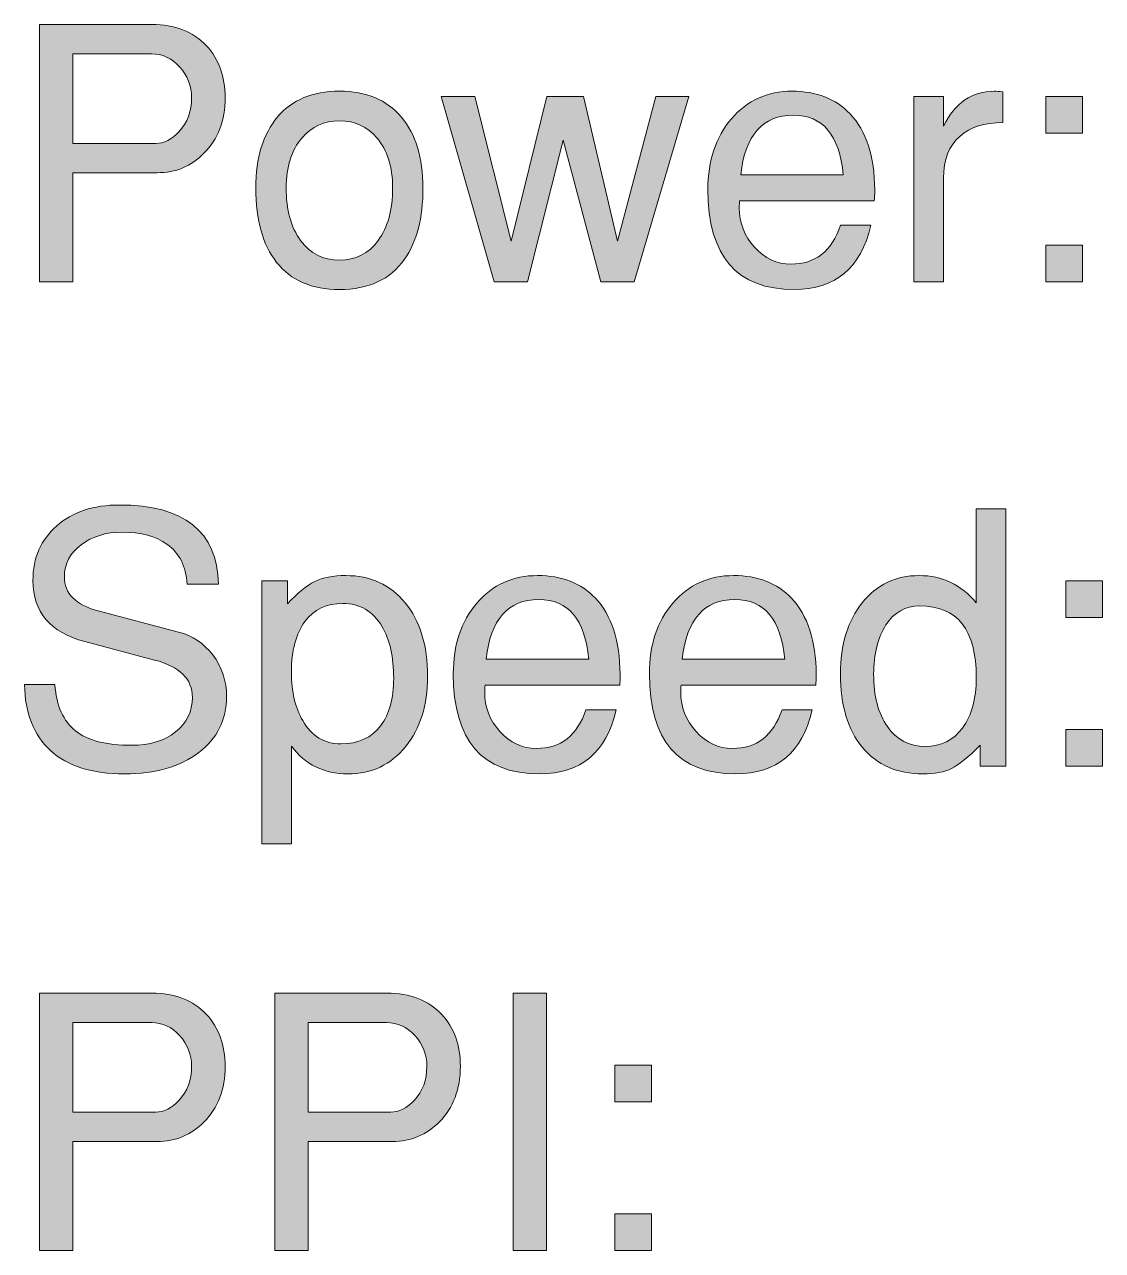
# Model space of a CAD drawing. Header units: inches. Extents: x 0.3 to 5.89, y -3.73 to -0.29.
# Drawn here: x 2.641 to 3.151, y -3.704 to -3.125 of the extents above; entities that cross this region are included whole.
import ezdxf

# ---------------------------------------------------------------- set-up
doc = ezdxf.new("R2010")
doc.units = ezdxf.units.IN
doc.header["$MEASUREMENT"] = 0
doc.layers.add('Layer 1', color=7, linetype='Continuous')

# ---------------------------------------------------------------- blocks, each defined once
blk = doc.blocks.new('block 21')
at = {"layer": 'Layer 1', "true_color": 0xed1f24}
h = blk.add_hatch(color=240, dxfattribs=at)
h.dxf.hatch_style = 2
edge = h.paths.add_edge_path()
edge.add_spline(control_points=[(2.73619, -3.15959), (2.73619, -3.17048), (2.73286, -3.17925), (2.7262, -3.18592), (2.72019, -3.19204), (2.7128, -3.19509), (2.70403, -3.19509), (2.70403, -3.19509), (2.6642, -3.19509), (2.6642, -3.19509), (2.6642, -3.19509), (2.6642, -3.24659), (2.6642, -3.24659), (2.6642, -3.24659), (2.64853, -3.24659), (2.64853, -3.24659), (2.64853, -3.24659), (2.64853, -3.12509), (2.64853, -3.12509), (2.64853, -3.12509), (2.70153, -3.12509), (2.70153, -3.12509), (2.71242, -3.12509), (2.72103, -3.12842), (2.72736, -3.13509), (2.73325, -3.14143), (2.73619, -3.14959), (2.73619, -3.15959)], knot_values=[0, 0, 0, 0, 1, 1, 1, 2, 2, 2, 3, 3, 3, 4, 4, 4, 5, 5, 5, 6, 6, 6, 7, 7, 7, 8, 8, 8, 9, 9, 9, 9], degree=3, periodic=1)
edge = h.paths.add_edge_path()
edge.add_spline(control_points=[(2.72036, -3.15959), (2.72036, -3.15403), (2.71847, -3.1492), (2.71469, -3.14509), (2.71092, -3.14098), (2.70647, -3.13892), (2.70136, -3.13892), (2.70136, -3.13892), (2.6642, -3.13892), (2.6642, -3.13892), (2.6642, -3.13892), (2.6642, -3.18125), (2.6642, -3.18125), (2.6642, -3.18125), (2.70336, -3.18125), (2.70336, -3.18125), (2.70725, -3.18125), (2.71092, -3.17942), (2.71436, -3.17575), (2.71836, -3.17142), (2.72036, -3.16604), (2.72036, -3.15959)], knot_values=[0, 0, 0, 0, 1, 1, 1, 2, 2, 2, 3, 3, 3, 4, 4, 4, 5, 5, 5, 6, 6, 6, 7, 7, 7, 7], degree=3, periodic=1)
h = blk.add_hatch(color=240, dxfattribs=at)
h.dxf.hatch_style = 2
edge = h.paths.add_edge_path()
edge.add_spline(control_points=[(2.82969, -3.20226), (2.82969, -3.21648), (2.8268, -3.2277), (2.82102, -3.23592), (2.81425, -3.24548), (2.80397, -3.25026), (2.7902, -3.25026), (2.77719, -3.25026), (2.7673, -3.24598), (2.76053, -3.23742), (2.75397, -3.2292), (2.75069, -3.21748), (2.75069, -3.20226), (2.75069, -3.18804), (2.75411, -3.17687), (2.76095, -3.16876), (2.76777, -3.16064), (2.77753, -3.15659), (2.7902, -3.15659), (2.80286, -3.15659), (2.81261, -3.16064), (2.81944, -3.16876), (2.82628, -3.17687), (2.82969, -3.18804), (2.82969, -3.20226)], knot_values=[0, 0, 0, 0, 1, 1, 1, 2, 2, 2, 3, 3, 3, 4, 4, 4, 5, 5, 5, 6, 6, 6, 7, 7, 7, 8, 8, 8, 8], degree=3, periodic=1)
edge = h.paths.add_edge_path()
edge.add_spline(control_points=[(2.81536, -3.20226), (2.81536, -3.19237), (2.81286, -3.18448), (2.80786, -3.17859), (2.8033, -3.17326), (2.79742, -3.17059), (2.7902, -3.17059), (2.78297, -3.17059), (2.77708, -3.17326), (2.77253, -3.17859), (2.76752, -3.18448), (2.76503, -3.19237), (2.76503, -3.20226), (2.76503, -3.21259), (2.7673, -3.22087), (2.77186, -3.22709), (2.77641, -3.23331), (2.78252, -3.23642), (2.7902, -3.23642), (2.79786, -3.23642), (2.80397, -3.23331), (2.80853, -3.22709), (2.81308, -3.22087), (2.81536, -3.21259), (2.81536, -3.20226)], knot_values=[0, 0, 0, 0, 1, 1, 1, 2, 2, 2, 3, 3, 3, 4, 4, 4, 5, 5, 5, 6, 6, 6, 7, 7, 7, 8, 8, 8, 8], degree=3, periodic=1)
h = blk.add_hatch(color=240, dxfattribs=at)
h.dxf.hatch_style = 2
h.paths.add_polyline_path([(2.95536, -3.15909), (2.92955, -3.24659), (2.91372, -3.24659), (2.896, -3.17965), (2.87917, -3.24659), (2.86336, -3.24659), (2.83836, -3.15909), (2.85413, -3.15909), (2.87138, -3.22734), (2.8882, -3.15909), (2.90552, -3.15909), (2.92169, -3.22742), (2.93969, -3.15909)])
h = blk.add_hatch(color=240, dxfattribs=at)
h.dxf.hatch_style = 2
edge = h.paths.add_edge_path()
edge.add_spline(control_points=[(3.04319, -3.20325), (3.04319, -3.20537), (3.04314, -3.20709), (3.04302, -3.20842), (3.04302, -3.20842), (2.97936, -3.20842), (2.97936, -3.20842), (2.97925, -3.2092), (2.97919, -3.21031), (2.97919, -3.21176), (2.97919, -3.21876), (2.9816, -3.22492), (2.98642, -3.23026), (2.99124, -3.23559), (2.99698, -3.23825), (3.00363, -3.23825), (3.01515, -3.23825), (3.02296, -3.23214), (3.02707, -3.21992), (3.02707, -3.21992), (3.04136, -3.21992), (3.04136, -3.21992), (3.0367, -3.24015), (3.02464, -3.25026), (3.00519, -3.25026), (2.97797, -3.25026), (2.96436, -3.23448), (2.96436, -3.20292), (2.96436, -3.18936), (2.96808, -3.17826), (2.97552, -3.16959), (2.98297, -3.16092), (2.99253, -3.15659), (3.00419, -3.15659), (3.01564, -3.15659), (3.02475, -3.16015), (3.03153, -3.16726), (3.03919, -3.17537), (3.04308, -3.18736), (3.04319, -3.20325)], knot_values=[0, 0, 0, 0, 1, 1, 1, 2, 2, 2, 3, 3, 3, 4, 4, 4, 5, 5, 5, 6, 6, 6, 7, 7, 7, 8, 8, 8, 9, 9, 9, 10, 10, 10, 11, 11, 11, 12, 12, 12, 13, 13, 13, 13], degree=3, periodic=1)
edge = h.paths.add_edge_path()
edge.add_spline(control_points=[(3.02836, -3.19609), (3.02657, -3.17731), (3.01871, -3.16792), (3.00478, -3.16792), (2.99028, -3.16792), (2.98197, -3.17731), (2.97986, -3.19609), (2.97986, -3.19609), (3.02836, -3.19609), (3.02836, -3.19609)], knot_values=[0, 0, 0, 0, 1, 1, 1, 2, 2, 2, 3, 3, 3, 3], degree=3, periodic=1)
h = blk.add_hatch(color=240, dxfattribs=at)
h.dxf.hatch_style = 2
edge = h.paths.add_edge_path()
edge.add_spline(control_points=[(3.10369, -3.17142), (3.09513, -3.17142), (3.08841, -3.17354), (3.08352, -3.17775), (3.0783, -3.18242), (3.07569, -3.18903), (3.07569, -3.19759), (3.07569, -3.19759), (3.07569, -3.24659), (3.07569, -3.24659), (3.07569, -3.24659), (3.06169, -3.24659), (3.06169, -3.24659), (3.06169, -3.24659), (3.06169, -3.15909), (3.06169, -3.15909), (3.06169, -3.15909), (3.07569, -3.15909), (3.07569, -3.15909), (3.07569, -3.15909), (3.07569, -3.17309), (3.07569, -3.17309), (3.08124, -3.16209), (3.08925, -3.15659), (3.09969, -3.15659), (3.10058, -3.15659), (3.10192, -3.1567), (3.10369, -3.15692), (3.10369, -3.15692), (3.10369, -3.17142), (3.10369, -3.17142)], knot_values=[0, 0, 0, 0, 1, 1, 1, 2, 2, 2, 3, 3, 3, 4, 4, 4, 5, 5, 5, 6, 6, 6, 7, 7, 7, 8, 8, 8, 9, 9, 9, 10, 10, 10, 10], degree=3, periodic=1)
h = blk.add_hatch(color=240, dxfattribs=at)
h.dxf.hatch_style = 2
h.paths.add_polyline_path([(3.14136, -3.17643), (3.12402, -3.17643), (3.12402, -3.15909), (3.14136, -3.15909)])
h.paths.add_polyline_path([(3.14136, -3.24659), (3.12402, -3.24659), (3.12402, -3.22925), (3.14136, -3.22925)])
at = {"layer": 'Layer 1', "lineweight": 0}
for points in [[(2.95536, -3.15909), (2.92955, -3.24659), (2.91372, -3.24659), (2.896, -3.17965), (2.87917, -3.24659), (2.86336, -3.24659), (2.83836, -3.15909), (2.85413, -3.15909), (2.87138, -3.22734), (2.8882, -3.15909), (2.90552, -3.15909), (2.92169, -3.22742), (2.93969, -3.15909), (2.95536, -3.15909)], [(3.14136, -3.17643), (3.12402, -3.17643), (3.12402, -3.15909), (3.14136, -3.15909), (3.14136, -3.17643)], [(3.14136, -3.24659), (3.12402, -3.24659), (3.12402, -3.22925), (3.14136, -3.22925), (3.14136, -3.24659)]]:
    blk.add_lwpolyline(points, dxfattribs=at)
for points, knots in [([(2.73619, -3.15959), (2.73619, -3.17048), (2.73286, -3.17925), (2.7262, -3.18592), (2.72019, -3.19204), (2.7128, -3.19509), (2.70403, -3.19509), (2.70403, -3.19509), (2.6642, -3.19509), (2.6642, -3.19509), (2.6642, -3.19509), (2.6642, -3.24659), (2.6642, -3.24659), (2.6642, -3.24659), (2.64853, -3.24659), (2.64853, -3.24659), (2.64853, -3.24659), (2.64853, -3.12509), (2.64853, -3.12509), (2.64853, -3.12509), (2.70153, -3.12509), (2.70153, -3.12509), (2.71242, -3.12509), (2.72103, -3.12842), (2.72736, -3.13509), (2.73325, -3.14143), (2.73619, -3.14959), (2.73619, -3.15959)], [0, 0, 0, 0, 1, 1, 1, 2, 2, 2, 3, 3, 3, 4, 4, 4, 5, 5, 5, 6, 6, 6, 7, 7, 7, 8, 8, 8, 9, 9, 9, 9]), ([(2.72036, -3.15959), (2.72036, -3.15403), (2.71847, -3.1492), (2.71469, -3.14509), (2.71092, -3.14098), (2.70647, -3.13892), (2.70136, -3.13892), (2.70136, -3.13892), (2.6642, -3.13892), (2.6642, -3.13892), (2.6642, -3.13892), (2.6642, -3.18125), (2.6642, -3.18125), (2.6642, -3.18125), (2.70336, -3.18125), (2.70336, -3.18125), (2.70725, -3.18125), (2.71092, -3.17942), (2.71436, -3.17575), (2.71836, -3.17142), (2.72036, -3.16604), (2.72036, -3.15959)], [0, 0, 0, 0, 1, 1, 1, 2, 2, 2, 3, 3, 3, 4, 4, 4, 5, 5, 5, 6, 6, 6, 7, 7, 7, 7]), ([(2.82969, -3.20226), (2.82969, -3.21648), (2.8268, -3.2277), (2.82102, -3.23592), (2.81425, -3.24548), (2.80397, -3.25026), (2.7902, -3.25026), (2.77719, -3.25026), (2.7673, -3.24598), (2.76053, -3.23742), (2.75397, -3.2292), (2.75069, -3.21748), (2.75069, -3.20226), (2.75069, -3.18804), (2.75411, -3.17687), (2.76095, -3.16876), (2.76777, -3.16064), (2.77753, -3.15659), (2.7902, -3.15659), (2.80286, -3.15659), (2.81261, -3.16064), (2.81944, -3.16876), (2.82628, -3.17687), (2.82969, -3.18804), (2.82969, -3.20226)], [0, 0, 0, 0, 1, 1, 1, 2, 2, 2, 3, 3, 3, 4, 4, 4, 5, 5, 5, 6, 6, 6, 7, 7, 7, 8, 8, 8, 8]), ([(3.04319, -3.20325), (3.04319, -3.20537), (3.04314, -3.20709), (3.04302, -3.20842), (3.04302, -3.20842), (2.97936, -3.20842), (2.97936, -3.20842), (2.97925, -3.2092), (2.97919, -3.21031), (2.97919, -3.21176), (2.97919, -3.21876), (2.9816, -3.22492), (2.98642, -3.23026), (2.99124, -3.23559), (2.99698, -3.23825), (3.00363, -3.23825), (3.01515, -3.23825), (3.02296, -3.23214), (3.02707, -3.21992), (3.02707, -3.21992), (3.04136, -3.21992), (3.04136, -3.21992), (3.0367, -3.24015), (3.02464, -3.25026), (3.00519, -3.25026), (2.97797, -3.25026), (2.96436, -3.23448), (2.96436, -3.20292), (2.96436, -3.18936), (2.96808, -3.17826), (2.97552, -3.16959), (2.98297, -3.16092), (2.99253, -3.15659), (3.00419, -3.15659), (3.01564, -3.15659), (3.02475, -3.16015), (3.03153, -3.16726), (3.03919, -3.17537), (3.04308, -3.18736), (3.04319, -3.20325)], [0, 0, 0, 0, 1, 1, 1, 2, 2, 2, 3, 3, 3, 4, 4, 4, 5, 5, 5, 6, 6, 6, 7, 7, 7, 8, 8, 8, 9, 9, 9, 10, 10, 10, 11, 11, 11, 12, 12, 12, 13, 13, 13, 13]), ([(3.10369, -3.17142), (3.09513, -3.17142), (3.08841, -3.17354), (3.08352, -3.17775), (3.0783, -3.18242), (3.07569, -3.18903), (3.07569, -3.19759), (3.07569, -3.19759), (3.07569, -3.24659), (3.07569, -3.24659), (3.07569, -3.24659), (3.06169, -3.24659), (3.06169, -3.24659), (3.06169, -3.24659), (3.06169, -3.15909), (3.06169, -3.15909), (3.06169, -3.15909), (3.07569, -3.15909), (3.07569, -3.15909), (3.07569, -3.15909), (3.07569, -3.17309), (3.07569, -3.17309), (3.08124, -3.16209), (3.08925, -3.15659), (3.09969, -3.15659), (3.10058, -3.15659), (3.10192, -3.1567), (3.10369, -3.15692), (3.10369, -3.15692), (3.10369, -3.17142), (3.10369, -3.17142)], [0, 0, 0, 0, 1, 1, 1, 2, 2, 2, 3, 3, 3, 4, 4, 4, 5, 5, 5, 6, 6, 6, 7, 7, 7, 8, 8, 8, 9, 9, 9, 10, 10, 10, 10]), ([(2.81536, -3.20226), (2.81536, -3.19237), (2.81286, -3.18448), (2.80786, -3.17859), (2.8033, -3.17326), (2.79742, -3.17059), (2.7902, -3.17059), (2.78297, -3.17059), (2.77708, -3.17326), (2.77253, -3.17859), (2.76752, -3.18448), (2.76503, -3.19237), (2.76503, -3.20226), (2.76503, -3.21259), (2.7673, -3.22087), (2.77186, -3.22709), (2.77641, -3.23331), (2.78252, -3.23642), (2.7902, -3.23642), (2.79786, -3.23642), (2.80397, -3.23331), (2.80853, -3.22709), (2.81308, -3.22087), (2.81536, -3.21259), (2.81536, -3.20226)], [0, 0, 0, 0, 1, 1, 1, 2, 2, 2, 3, 3, 3, 4, 4, 4, 5, 5, 5, 6, 6, 6, 7, 7, 7, 8, 8, 8, 8]), ([(3.02836, -3.19609), (3.02657, -3.17731), (3.01871, -3.16792), (3.00478, -3.16792), (2.99028, -3.16792), (2.98197, -3.17731), (2.97986, -3.19609), (2.97986, -3.19609), (3.02836, -3.19609), (3.02836, -3.19609)], [0, 0, 0, 0, 1, 1, 1, 2, 2, 2, 3, 3, 3, 3])]:
    blk.add_open_spline(points, degree=3, knots=knots, dxfattribs=at)
blk = doc.blocks.new('block 23')
at = {"layer": 'Layer 1', "true_color": 0xed1f24}
h = blk.add_hatch(color=240, dxfattribs=at)
h.dxf.hatch_style = 2
edge = h.paths.add_edge_path()
edge.add_spline(control_points=[(2.73686, -3.44253), (2.73686, -3.45342), (2.73247, -3.46223), (2.72369, -3.46895), (2.71492, -3.47567), (2.70325, -3.47903), (2.68869, -3.47903), (2.67336, -3.47903), (2.6617, -3.47536), (2.65369, -3.46803), (2.6457, -3.46069), (2.64158, -3.45031), (2.64136, -3.43686), (2.64136, -3.43686), (2.65569, -3.43686), (2.65569, -3.43686), (2.65647, -3.44687), (2.65972, -3.45414), (2.66545, -3.45869), (2.67117, -3.46325), (2.68003, -3.46553), (2.69203, -3.46553), (2.70058, -3.46553), (2.7075, -3.46342), (2.71278, -3.4592), (2.71805, -3.45499), (2.7207, -3.44955), (2.7207, -3.44289), (2.7207, -3.43423), (2.71474, -3.42835), (2.70285, -3.42525), (2.70285, -3.42525), (2.66985, -3.41656), (2.66985, -3.41656), (2.65352, -3.41222), (2.64536, -3.40261), (2.64536, -3.38772), (2.64536, -3.37704), (2.64911, -3.36843), (2.65661, -3.36187), (2.66411, -3.35531), (2.67397, -3.35203), (2.6862, -3.35203), (2.71686, -3.35203), (2.73247, -3.36447), (2.73303, -3.38936), (2.73303, -3.38936), (2.71819, -3.38936), (2.71819, -3.38936), (2.71775, -3.38103), (2.71459, -3.37476), (2.70869, -3.37053), (2.70347, -3.36675), (2.69642, -3.36486), (2.68753, -3.36486), (2.67986, -3.36486), (2.67339, -3.36686), (2.66811, -3.37086), (2.66284, -3.37486), (2.6602, -3.37986), (2.6602, -3.38586), (2.6602, -3.39386), (2.66553, -3.39925), (2.67619, -3.40203), (2.67619, -3.40203), (2.71419, -3.41203), (2.71419, -3.41203), (2.72075, -3.4138), (2.72614, -3.41742), (2.73036, -3.42287), (2.73469, -3.42864), (2.73686, -3.43519), (2.73686, -3.44253)], knot_values=[0, 0, 0, 0, 1, 1, 1, 2, 2, 2, 3, 3, 3, 4, 4, 4, 5, 5, 5, 6, 6, 6, 7, 7, 7, 8, 8, 8, 9, 9, 9, 10, 10, 10, 11, 11, 11, 12, 12, 12, 13, 13, 13, 14, 14, 14, 15, 15, 15, 16, 16, 16, 17, 17, 17, 18, 18, 18, 19, 19, 19, 20, 20, 20, 21, 21, 21, 22, 22, 22, 23, 23, 23, 24, 24, 24, 24], degree=3, periodic=1)
h = blk.add_hatch(color=240, dxfattribs=at)
h.dxf.hatch_style = 2
edge = h.paths.add_edge_path()
edge.add_spline(control_points=[(3.1052, -3.47536), (3.1052, -3.47536), (3.09303, -3.47536), (3.09303, -3.47536), (3.09303, -3.47536), (3.09303, -3.46553), (3.09303, -3.46553), (3.08747, -3.47108), (3.08297, -3.47472), (3.07953, -3.47645), (3.07608, -3.47817), (3.07158, -3.47903), (3.06603, -3.47903), (3.05381, -3.47903), (3.04425, -3.47486), (3.03736, -3.46653), (3.03047, -3.4582), (3.02703, -3.44664), (3.02703, -3.43186), (3.02703, -3.41798), (3.03044, -3.40675), (3.03728, -3.39819), (3.04411, -3.38964), (3.05308, -3.38536), (3.0642, -3.38536), (3.07509, -3.38536), (3.08409, -3.38964), (3.09119, -3.39819), (3.09119, -3.39819), (3.09119, -3.35386), (3.09119, -3.35386), (3.09119, -3.35386), (3.1052, -3.35386), (3.1052, -3.35386), (3.1052, -3.35386), (3.1052, -3.47536), (3.1052, -3.47536)], knot_values=[0, 0, 0, 0, 1, 1, 1, 2, 2, 2, 3, 3, 3, 4, 4, 4, 5, 5, 5, 6, 6, 6, 7, 7, 7, 8, 8, 8, 9, 9, 9, 10, 10, 10, 11, 11, 11, 12, 12, 12, 12], degree=3, periodic=1)
edge = h.paths.add_edge_path()
edge.add_spline(control_points=[(3.09119, -3.43353), (3.09119, -3.41098), (3.08228, -3.39969), (3.06445, -3.39969), (3.0577, -3.39969), (3.05238, -3.4027), (3.04851, -3.4087), (3.04463, -3.41469), (3.0427, -3.42242), (3.0427, -3.43186), (3.0427, -3.44219), (3.04485, -3.45047), (3.04917, -3.45669), (3.05349, -3.46292), (3.05947, -3.46603), (3.06711, -3.46603), (3.07453, -3.46603), (3.0804, -3.46314), (3.08472, -3.45736), (3.08904, -3.45159), (3.09119, -3.44364), (3.09119, -3.43353)], knot_values=[0, 0, 0, 0, 1, 1, 1, 2, 2, 2, 3, 3, 3, 4, 4, 4, 5, 5, 5, 6, 6, 6, 7, 7, 7, 7], degree=3, periodic=1)
h = blk.add_hatch(color=240, dxfattribs=at)
h.dxf.hatch_style = 2
edge = h.paths.add_edge_path()
edge.add_spline(control_points=[(2.83186, -3.43303), (2.83186, -3.44659), (2.82839, -3.45764), (2.82145, -3.46619), (2.8145, -3.47475), (2.80541, -3.47903), (2.7942, -3.47903), (2.78286, -3.47903), (2.77397, -3.47464), (2.76752, -3.46586), (2.76752, -3.46586), (2.76752, -3.51203), (2.76752, -3.51203), (2.76752, -3.51203), (2.75353, -3.51203), (2.75353, -3.51203), (2.75353, -3.51203), (2.75353, -3.38786), (2.75353, -3.38786), (2.75353, -3.38786), (2.76569, -3.38786), (2.76569, -3.38786), (2.76569, -3.38786), (2.76569, -3.3987), (2.76569, -3.3987), (2.77036, -3.39359), (2.77464, -3.39009), (2.77853, -3.3882), (2.78242, -3.38631), (2.78731, -3.38536), (2.79319, -3.38536), (2.80486, -3.38536), (2.81422, -3.38964), (2.82128, -3.39819), (2.82834, -3.40675), (2.83186, -3.41836), (2.83186, -3.43303)], knot_values=[0, 0, 0, 0, 1, 1, 1, 2, 2, 2, 3, 3, 3, 4, 4, 4, 5, 5, 5, 6, 6, 6, 7, 7, 7, 8, 8, 8, 9, 9, 9, 10, 10, 10, 11, 11, 11, 12, 12, 12, 12], degree=3, periodic=1)
edge = h.paths.add_edge_path()
edge.add_spline(control_points=[(2.81586, -3.43387), (2.81586, -3.42386), (2.81403, -3.41575), (2.81038, -3.40953), (2.80617, -3.40219), (2.79997, -3.39853), (2.79178, -3.39853), (2.78414, -3.39853), (2.77818, -3.40136), (2.77392, -3.40703), (2.76966, -3.41269), (2.76752, -3.42069), (2.76752, -3.43103), (2.76752, -3.44014), (2.7693, -3.44775), (2.77284, -3.45386), (2.77705, -3.4612), (2.78309, -3.46486), (2.79095, -3.46486), (2.79914, -3.46486), (2.8054, -3.46198), (2.80971, -3.4562), (2.81381, -3.45086), (2.81586, -3.44342), (2.81586, -3.43387)], knot_values=[0, 0, 0, 0, 1, 1, 1, 2, 2, 2, 3, 3, 3, 4, 4, 4, 5, 5, 5, 6, 6, 6, 7, 7, 7, 8, 8, 8, 8], degree=3, periodic=1)
h = blk.add_hatch(color=240, dxfattribs=at)
h.dxf.hatch_style = 2
edge = h.paths.add_edge_path()
edge.add_spline(control_points=[(2.92286, -3.43203), (2.92286, -3.43414), (2.9228, -3.43586), (2.92269, -3.43719), (2.92269, -3.43719), (2.85902, -3.43719), (2.85902, -3.43719), (2.85891, -3.43797), (2.85886, -3.43909), (2.85886, -3.44053), (2.85886, -3.44753), (2.86127, -3.45369), (2.86609, -3.45903), (2.87091, -3.46436), (2.87664, -3.46703), (2.88329, -3.46703), (2.89482, -3.46703), (2.90263, -3.46092), (2.90673, -3.4487), (2.90673, -3.4487), (2.92103, -3.4487), (2.92103, -3.4487), (2.91636, -3.46892), (2.9043, -3.47903), (2.88486, -3.47903), (2.85763, -3.47903), (2.84403, -3.46325), (2.84403, -3.43169), (2.84403, -3.41814), (2.84774, -3.40703), (2.85519, -3.39836), (2.86264, -3.3897), (2.87219, -3.38536), (2.88386, -3.38536), (2.8953, -3.38536), (2.90441, -3.38892), (2.91119, -3.39603), (2.91886, -3.40414), (2.92275, -3.41614), (2.92286, -3.43203)], knot_values=[0, 0, 0, 0, 1, 1, 1, 2, 2, 2, 3, 3, 3, 4, 4, 4, 5, 5, 5, 6, 6, 6, 7, 7, 7, 8, 8, 8, 9, 9, 9, 10, 10, 10, 11, 11, 11, 12, 12, 12, 13, 13, 13, 13], degree=3, periodic=1)
edge = h.paths.add_edge_path()
edge.add_spline(control_points=[(2.90803, -3.42486), (2.90624, -3.40609), (2.89838, -3.39669), (2.88445, -3.39669), (2.86995, -3.39669), (2.86164, -3.40609), (2.85952, -3.42486), (2.85952, -3.42486), (2.90803, -3.42486), (2.90803, -3.42486)], knot_values=[0, 0, 0, 0, 1, 1, 1, 2, 2, 2, 3, 3, 3, 3], degree=3, periodic=1)
h = blk.add_hatch(color=240, dxfattribs=at)
h.dxf.hatch_style = 2
edge = h.paths.add_edge_path()
edge.add_spline(control_points=[(3.01552, -3.43203), (3.01552, -3.43414), (3.01547, -3.43586), (3.01535, -3.43719), (3.01535, -3.43719), (2.95169, -3.43719), (2.95169, -3.43719), (2.95158, -3.43797), (2.95152, -3.43909), (2.95152, -3.44053), (2.95152, -3.44753), (2.95393, -3.45369), (2.95875, -3.45903), (2.96358, -3.46436), (2.96931, -3.46703), (2.97596, -3.46703), (2.98748, -3.46703), (2.99529, -3.46092), (2.9994, -3.4487), (2.9994, -3.4487), (3.01369, -3.4487), (3.01369, -3.4487), (3.00903, -3.46892), (2.99697, -3.47903), (2.97753, -3.47903), (2.9503, -3.47903), (2.93669, -3.46325), (2.93669, -3.43169), (2.93669, -3.41814), (2.94041, -3.40703), (2.94786, -3.39836), (2.9553, -3.3897), (2.96486, -3.38536), (2.97652, -3.38536), (2.98797, -3.38536), (2.99708, -3.38892), (3.00386, -3.39603), (3.01152, -3.40414), (3.01541, -3.41614), (3.01552, -3.43203)], knot_values=[0, 0, 0, 0, 1, 1, 1, 2, 2, 2, 3, 3, 3, 4, 4, 4, 5, 5, 5, 6, 6, 6, 7, 7, 7, 8, 8, 8, 9, 9, 9, 10, 10, 10, 11, 11, 11, 12, 12, 12, 13, 13, 13, 13], degree=3, periodic=1)
edge = h.paths.add_edge_path()
edge.add_spline(control_points=[(3.00069, -3.42486), (2.9989, -3.40609), (2.99104, -3.39669), (2.97711, -3.39669), (2.96261, -3.39669), (2.95431, -3.40609), (2.95219, -3.42486), (2.95219, -3.42486), (3.00069, -3.42486), (3.00069, -3.42486)], knot_values=[0, 0, 0, 0, 1, 1, 1, 2, 2, 2, 3, 3, 3, 3], degree=3, periodic=1)
h = blk.add_hatch(color=240, dxfattribs=at)
h.dxf.hatch_style = 2
h.paths.add_polyline_path([(3.15086, -3.4052), (3.13352, -3.4052), (3.13352, -3.38786), (3.15086, -3.38786)])
h.paths.add_polyline_path([(3.15086, -3.47536), (3.13352, -3.47536), (3.13352, -3.45803), (3.15086, -3.45803)])
at = {"layer": 'Layer 1', "lineweight": 0}
for points in [[(3.15086, -3.4052), (3.13352, -3.4052), (3.13352, -3.38786), (3.15086, -3.38786), (3.15086, -3.4052)], [(3.15086, -3.47536), (3.13352, -3.47536), (3.13352, -3.45803), (3.15086, -3.45803), (3.15086, -3.47536)]]:
    blk.add_lwpolyline(points, dxfattribs=at)
for points, knots in [([(2.73686, -3.44253), (2.73686, -3.45342), (2.73247, -3.46223), (2.72369, -3.46895), (2.71492, -3.47567), (2.70325, -3.47903), (2.68869, -3.47903), (2.67336, -3.47903), (2.6617, -3.47536), (2.65369, -3.46803), (2.6457, -3.46069), (2.64158, -3.45031), (2.64136, -3.43686), (2.64136, -3.43686), (2.65569, -3.43686), (2.65569, -3.43686), (2.65647, -3.44687), (2.65972, -3.45414), (2.66545, -3.45869), (2.67117, -3.46325), (2.68003, -3.46553), (2.69203, -3.46553), (2.70058, -3.46553), (2.7075, -3.46342), (2.71278, -3.4592), (2.71805, -3.45499), (2.7207, -3.44955), (2.7207, -3.44289), (2.7207, -3.43423), (2.71474, -3.42835), (2.70285, -3.42525), (2.70285, -3.42525), (2.66985, -3.41656), (2.66985, -3.41656), (2.65352, -3.41222), (2.64536, -3.40261), (2.64536, -3.38772), (2.64536, -3.37704), (2.64911, -3.36843), (2.65661, -3.36187), (2.66411, -3.35531), (2.67397, -3.35203), (2.6862, -3.35203), (2.71686, -3.35203), (2.73247, -3.36447), (2.73303, -3.38936), (2.73303, -3.38936), (2.71819, -3.38936), (2.71819, -3.38936), (2.71775, -3.38103), (2.71459, -3.37476), (2.70869, -3.37053), (2.70347, -3.36675), (2.69642, -3.36486), (2.68753, -3.36486), (2.67986, -3.36486), (2.67339, -3.36686), (2.66811, -3.37086), (2.66284, -3.37486), (2.6602, -3.37986), (2.6602, -3.38586), (2.6602, -3.39386), (2.66553, -3.39925), (2.67619, -3.40203), (2.67619, -3.40203), (2.71419, -3.41203), (2.71419, -3.41203), (2.72075, -3.4138), (2.72614, -3.41742), (2.73036, -3.42287), (2.73469, -3.42864), (2.73686, -3.43519), (2.73686, -3.44253)], [0, 0, 0, 0, 1, 1, 1, 2, 2, 2, 3, 3, 3, 4, 4, 4, 5, 5, 5, 6, 6, 6, 7, 7, 7, 8, 8, 8, 9, 9, 9, 10, 10, 10, 11, 11, 11, 12, 12, 12, 13, 13, 13, 14, 14, 14, 15, 15, 15, 16, 16, 16, 17, 17, 17, 18, 18, 18, 19, 19, 19, 20, 20, 20, 21, 21, 21, 22, 22, 22, 23, 23, 23, 24, 24, 24, 24]), ([(3.1052, -3.47536), (3.1052, -3.47536), (3.09303, -3.47536), (3.09303, -3.47536), (3.09303, -3.47536), (3.09303, -3.46553), (3.09303, -3.46553), (3.08747, -3.47108), (3.08297, -3.47472), (3.07953, -3.47645), (3.07608, -3.47817), (3.07158, -3.47903), (3.06603, -3.47903), (3.05381, -3.47903), (3.04425, -3.47486), (3.03736, -3.46653), (3.03047, -3.4582), (3.02703, -3.44664), (3.02703, -3.43186), (3.02703, -3.41798), (3.03044, -3.40675), (3.03728, -3.39819), (3.04411, -3.38964), (3.05308, -3.38536), (3.0642, -3.38536), (3.07509, -3.38536), (3.08409, -3.38964), (3.09119, -3.39819), (3.09119, -3.39819), (3.09119, -3.35386), (3.09119, -3.35386), (3.09119, -3.35386), (3.1052, -3.35386), (3.1052, -3.35386), (3.1052, -3.35386), (3.1052, -3.47536), (3.1052, -3.47536)], [0, 0, 0, 0, 1, 1, 1, 2, 2, 2, 3, 3, 3, 4, 4, 4, 5, 5, 5, 6, 6, 6, 7, 7, 7, 8, 8, 8, 9, 9, 9, 10, 10, 10, 11, 11, 11, 12, 12, 12, 12]), ([(2.83186, -3.43303), (2.83186, -3.44659), (2.82839, -3.45764), (2.82145, -3.46619), (2.8145, -3.47475), (2.80541, -3.47903), (2.7942, -3.47903), (2.78286, -3.47903), (2.77397, -3.47464), (2.76752, -3.46586), (2.76752, -3.46586), (2.76752, -3.51203), (2.76752, -3.51203), (2.76752, -3.51203), (2.75353, -3.51203), (2.75353, -3.51203), (2.75353, -3.51203), (2.75353, -3.38786), (2.75353, -3.38786), (2.75353, -3.38786), (2.76569, -3.38786), (2.76569, -3.38786), (2.76569, -3.38786), (2.76569, -3.3987), (2.76569, -3.3987), (2.77036, -3.39359), (2.77464, -3.39009), (2.77853, -3.3882), (2.78242, -3.38631), (2.78731, -3.38536), (2.79319, -3.38536), (2.80486, -3.38536), (2.81422, -3.38964), (2.82128, -3.39819), (2.82834, -3.40675), (2.83186, -3.41836), (2.83186, -3.43303)], [0, 0, 0, 0, 1, 1, 1, 2, 2, 2, 3, 3, 3, 4, 4, 4, 5, 5, 5, 6, 6, 6, 7, 7, 7, 8, 8, 8, 9, 9, 9, 10, 10, 10, 11, 11, 11, 12, 12, 12, 12]), ([(2.92286, -3.43203), (2.92286, -3.43414), (2.9228, -3.43586), (2.92269, -3.43719), (2.92269, -3.43719), (2.85902, -3.43719), (2.85902, -3.43719), (2.85891, -3.43797), (2.85886, -3.43909), (2.85886, -3.44053), (2.85886, -3.44753), (2.86127, -3.45369), (2.86609, -3.45903), (2.87091, -3.46436), (2.87664, -3.46703), (2.88329, -3.46703), (2.89482, -3.46703), (2.90263, -3.46092), (2.90673, -3.4487), (2.90673, -3.4487), (2.92103, -3.4487), (2.92103, -3.4487), (2.91636, -3.46892), (2.9043, -3.47903), (2.88486, -3.47903), (2.85763, -3.47903), (2.84403, -3.46325), (2.84403, -3.43169), (2.84403, -3.41814), (2.84774, -3.40703), (2.85519, -3.39836), (2.86264, -3.3897), (2.87219, -3.38536), (2.88386, -3.38536), (2.8953, -3.38536), (2.90441, -3.38892), (2.91119, -3.39603), (2.91886, -3.40414), (2.92275, -3.41614), (2.92286, -3.43203)], [0, 0, 0, 0, 1, 1, 1, 2, 2, 2, 3, 3, 3, 4, 4, 4, 5, 5, 5, 6, 6, 6, 7, 7, 7, 8, 8, 8, 9, 9, 9, 10, 10, 10, 11, 11, 11, 12, 12, 12, 13, 13, 13, 13]), ([(3.01552, -3.43203), (3.01552, -3.43414), (3.01547, -3.43586), (3.01535, -3.43719), (3.01535, -3.43719), (2.95169, -3.43719), (2.95169, -3.43719), (2.95158, -3.43797), (2.95152, -3.43909), (2.95152, -3.44053), (2.95152, -3.44753), (2.95393, -3.45369), (2.95875, -3.45903), (2.96358, -3.46436), (2.96931, -3.46703), (2.97596, -3.46703), (2.98748, -3.46703), (2.99529, -3.46092), (2.9994, -3.4487), (2.9994, -3.4487), (3.01369, -3.4487), (3.01369, -3.4487), (3.00903, -3.46892), (2.99697, -3.47903), (2.97753, -3.47903), (2.9503, -3.47903), (2.93669, -3.46325), (2.93669, -3.43169), (2.93669, -3.41814), (2.94041, -3.40703), (2.94786, -3.39836), (2.9553, -3.3897), (2.96486, -3.38536), (2.97652, -3.38536), (2.98797, -3.38536), (2.99708, -3.38892), (3.00386, -3.39603), (3.01152, -3.40414), (3.01541, -3.41614), (3.01552, -3.43203)], [0, 0, 0, 0, 1, 1, 1, 2, 2, 2, 3, 3, 3, 4, 4, 4, 5, 5, 5, 6, 6, 6, 7, 7, 7, 8, 8, 8, 9, 9, 9, 10, 10, 10, 11, 11, 11, 12, 12, 12, 13, 13, 13, 13]), ([(2.81586, -3.43387), (2.81586, -3.42386), (2.81403, -3.41575), (2.81038, -3.40953), (2.80617, -3.40219), (2.79997, -3.39853), (2.79178, -3.39853), (2.78414, -3.39853), (2.77818, -3.40136), (2.77392, -3.40703), (2.76966, -3.41269), (2.76752, -3.42069), (2.76752, -3.43103), (2.76752, -3.44014), (2.7693, -3.44775), (2.77284, -3.45386), (2.77705, -3.4612), (2.78309, -3.46486), (2.79095, -3.46486), (2.79914, -3.46486), (2.8054, -3.46198), (2.80971, -3.4562), (2.81381, -3.45086), (2.81586, -3.44342), (2.81586, -3.43387)], [0, 0, 0, 0, 1, 1, 1, 2, 2, 2, 3, 3, 3, 4, 4, 4, 5, 5, 5, 6, 6, 6, 7, 7, 7, 8, 8, 8, 8]), ([(2.90803, -3.42486), (2.90624, -3.40609), (2.89838, -3.39669), (2.88445, -3.39669), (2.86995, -3.39669), (2.86164, -3.40609), (2.85952, -3.42486), (2.85952, -3.42486), (2.90803, -3.42486), (2.90803, -3.42486)], [0, 0, 0, 0, 1, 1, 1, 2, 2, 2, 3, 3, 3, 3]), ([(3.00069, -3.42486), (2.9989, -3.40609), (2.99104, -3.39669), (2.97711, -3.39669), (2.96261, -3.39669), (2.95431, -3.40609), (2.95219, -3.42486), (2.95219, -3.42486), (3.00069, -3.42486), (3.00069, -3.42486)], [0, 0, 0, 0, 1, 1, 1, 2, 2, 2, 3, 3, 3, 3]), ([(3.09119, -3.43353), (3.09119, -3.41098), (3.08228, -3.39969), (3.06445, -3.39969), (3.0577, -3.39969), (3.05238, -3.4027), (3.04851, -3.4087), (3.04463, -3.41469), (3.0427, -3.42242), (3.0427, -3.43186), (3.0427, -3.44219), (3.04485, -3.45047), (3.04917, -3.45669), (3.05349, -3.46292), (3.05947, -3.46603), (3.06711, -3.46603), (3.07453, -3.46603), (3.0804, -3.46314), (3.08472, -3.45736), (3.08904, -3.45159), (3.09119, -3.44364), (3.09119, -3.43353)], [0, 0, 0, 0, 1, 1, 1, 2, 2, 2, 3, 3, 3, 4, 4, 4, 5, 5, 5, 6, 6, 6, 7, 7, 7, 7])]:
    blk.add_open_spline(points, degree=3, knots=knots, dxfattribs=at)
blk = doc.blocks.new('block 25')
at = {"layer": 'Layer 1', "true_color": 0xed1f24}
h = blk.add_hatch(color=240, dxfattribs=at)
h.dxf.hatch_style = 2
edge = h.paths.add_edge_path()
edge.add_spline(control_points=[(2.73619, -3.61713), (2.73619, -3.62802), (2.73286, -3.6368), (2.7262, -3.64347), (2.72019, -3.64958), (2.7128, -3.65264), (2.70403, -3.65264), (2.70403, -3.65264), (2.6642, -3.65264), (2.6642, -3.65264), (2.6642, -3.65264), (2.6642, -3.70414), (2.6642, -3.70414), (2.6642, -3.70414), (2.64853, -3.70414), (2.64853, -3.70414), (2.64853, -3.70414), (2.64853, -3.58263), (2.64853, -3.58263), (2.64853, -3.58263), (2.70153, -3.58263), (2.70153, -3.58263), (2.71242, -3.58263), (2.72103, -3.58597), (2.72736, -3.59264), (2.73325, -3.59897), (2.73619, -3.60714), (2.73619, -3.61713)], knot_values=[0, 0, 0, 0, 1, 1, 1, 2, 2, 2, 3, 3, 3, 4, 4, 4, 5, 5, 5, 6, 6, 6, 7, 7, 7, 8, 8, 8, 9, 9, 9, 9], degree=3, periodic=1)
edge = h.paths.add_edge_path()
edge.add_spline(control_points=[(2.72036, -3.61713), (2.72036, -3.61158), (2.71847, -3.60675), (2.71469, -3.60263), (2.71092, -3.59852), (2.70647, -3.59647), (2.70136, -3.59647), (2.70136, -3.59647), (2.6642, -3.59647), (2.6642, -3.59647), (2.6642, -3.59647), (2.6642, -3.6388), (2.6642, -3.6388), (2.6642, -3.6388), (2.70336, -3.6388), (2.70336, -3.6388), (2.70725, -3.6388), (2.71092, -3.63697), (2.71436, -3.6333), (2.71836, -3.62897), (2.72036, -3.62358), (2.72036, -3.61713)], knot_values=[0, 0, 0, 0, 1, 1, 1, 2, 2, 2, 3, 3, 3, 4, 4, 4, 5, 5, 5, 6, 6, 6, 7, 7, 7, 7], degree=3, periodic=1)
h = blk.add_hatch(color=240, dxfattribs=at)
h.dxf.hatch_style = 2
edge = h.paths.add_edge_path()
edge.add_spline(control_points=[(2.84736, -3.61713), (2.84736, -3.62802), (2.84403, -3.6368), (2.83736, -3.64347), (2.83136, -3.64958), (2.82397, -3.65264), (2.81519, -3.65264), (2.81519, -3.65264), (2.77536, -3.65264), (2.77536, -3.65264), (2.77536, -3.65264), (2.77536, -3.70414), (2.77536, -3.70414), (2.77536, -3.70414), (2.75969, -3.70414), (2.75969, -3.70414), (2.75969, -3.70414), (2.75969, -3.58263), (2.75969, -3.58263), (2.75969, -3.58263), (2.8127, -3.58263), (2.8127, -3.58263), (2.82358, -3.58263), (2.83219, -3.58597), (2.83853, -3.59264), (2.84441, -3.59897), (2.84736, -3.60714), (2.84736, -3.61713)], knot_values=[0, 0, 0, 0, 1, 1, 1, 2, 2, 2, 3, 3, 3, 4, 4, 4, 5, 5, 5, 6, 6, 6, 7, 7, 7, 8, 8, 8, 9, 9, 9, 9], degree=3, periodic=1)
edge = h.paths.add_edge_path()
edge.add_spline(control_points=[(2.83153, -3.61713), (2.83153, -3.61158), (2.82964, -3.60675), (2.82586, -3.60263), (2.82208, -3.59852), (2.81763, -3.59647), (2.81253, -3.59647), (2.81253, -3.59647), (2.77536, -3.59647), (2.77536, -3.59647), (2.77536, -3.59647), (2.77536, -3.6388), (2.77536, -3.6388), (2.77536, -3.6388), (2.81453, -3.6388), (2.81453, -3.6388), (2.81841, -3.6388), (2.82208, -3.63697), (2.82553, -3.6333), (2.82953, -3.62897), (2.83153, -3.62358), (2.83153, -3.61713)], knot_values=[0, 0, 0, 0, 1, 1, 1, 2, 2, 2, 3, 3, 3, 4, 4, 4, 5, 5, 5, 6, 6, 6, 7, 7, 7, 7], degree=3, periodic=1)
h = blk.add_hatch(color=240, dxfattribs=at)
h.dxf.hatch_style = 2
h.paths.add_polyline_path([(2.88803, -3.70414), (2.87236, -3.70414), (2.87236, -3.58263), (2.88803, -3.58263)])
h = blk.add_hatch(color=240, dxfattribs=at)
h.dxf.hatch_style = 2
h.paths.add_polyline_path([(2.93769, -3.63397), (2.92036, -3.63397), (2.92036, -3.61664), (2.93769, -3.61664)])
h.paths.add_polyline_path([(2.93769, -3.70414), (2.92036, -3.70414), (2.92036, -3.6868), (2.93769, -3.6868)])
at = {"layer": 'Layer 1', "lineweight": 0}
for points in [[(2.88803, -3.70414), (2.87236, -3.70414), (2.87236, -3.58263), (2.88803, -3.58263), (2.88803, -3.70414)], [(2.93769, -3.63397), (2.92036, -3.63397), (2.92036, -3.61664), (2.93769, -3.61664), (2.93769, -3.63397)], [(2.93769, -3.70414), (2.92036, -3.70414), (2.92036, -3.6868), (2.93769, -3.6868), (2.93769, -3.70414)]]:
    blk.add_lwpolyline(points, dxfattribs=at)
for points, knots in [([(2.73619, -3.61713), (2.73619, -3.62802), (2.73286, -3.6368), (2.7262, -3.64347), (2.72019, -3.64958), (2.7128, -3.65264), (2.70403, -3.65264), (2.70403, -3.65264), (2.6642, -3.65264), (2.6642, -3.65264), (2.6642, -3.65264), (2.6642, -3.70414), (2.6642, -3.70414), (2.6642, -3.70414), (2.64853, -3.70414), (2.64853, -3.70414), (2.64853, -3.70414), (2.64853, -3.58263), (2.64853, -3.58263), (2.64853, -3.58263), (2.70153, -3.58263), (2.70153, -3.58263), (2.71242, -3.58263), (2.72103, -3.58597), (2.72736, -3.59264), (2.73325, -3.59897), (2.73619, -3.60714), (2.73619, -3.61713)], [0, 0, 0, 0, 1, 1, 1, 2, 2, 2, 3, 3, 3, 4, 4, 4, 5, 5, 5, 6, 6, 6, 7, 7, 7, 8, 8, 8, 9, 9, 9, 9]), ([(2.84736, -3.61713), (2.84736, -3.62802), (2.84403, -3.6368), (2.83736, -3.64347), (2.83136, -3.64958), (2.82397, -3.65264), (2.81519, -3.65264), (2.81519, -3.65264), (2.77536, -3.65264), (2.77536, -3.65264), (2.77536, -3.65264), (2.77536, -3.70414), (2.77536, -3.70414), (2.77536, -3.70414), (2.75969, -3.70414), (2.75969, -3.70414), (2.75969, -3.70414), (2.75969, -3.58263), (2.75969, -3.58263), (2.75969, -3.58263), (2.8127, -3.58263), (2.8127, -3.58263), (2.82358, -3.58263), (2.83219, -3.58597), (2.83853, -3.59264), (2.84441, -3.59897), (2.84736, -3.60714), (2.84736, -3.61713)], [0, 0, 0, 0, 1, 1, 1, 2, 2, 2, 3, 3, 3, 4, 4, 4, 5, 5, 5, 6, 6, 6, 7, 7, 7, 8, 8, 8, 9, 9, 9, 9]), ([(2.72036, -3.61713), (2.72036, -3.61158), (2.71847, -3.60675), (2.71469, -3.60263), (2.71092, -3.59852), (2.70647, -3.59647), (2.70136, -3.59647), (2.70136, -3.59647), (2.6642, -3.59647), (2.6642, -3.59647), (2.6642, -3.59647), (2.6642, -3.6388), (2.6642, -3.6388), (2.6642, -3.6388), (2.70336, -3.6388), (2.70336, -3.6388), (2.70725, -3.6388), (2.71092, -3.63697), (2.71436, -3.6333), (2.71836, -3.62897), (2.72036, -3.62358), (2.72036, -3.61713)], [0, 0, 0, 0, 1, 1, 1, 2, 2, 2, 3, 3, 3, 4, 4, 4, 5, 5, 5, 6, 6, 6, 7, 7, 7, 7]), ([(2.83153, -3.61713), (2.83153, -3.61158), (2.82964, -3.60675), (2.82586, -3.60263), (2.82208, -3.59852), (2.81763, -3.59647), (2.81253, -3.59647), (2.81253, -3.59647), (2.77536, -3.59647), (2.77536, -3.59647), (2.77536, -3.59647), (2.77536, -3.6388), (2.77536, -3.6388), (2.77536, -3.6388), (2.81453, -3.6388), (2.81453, -3.6388), (2.81841, -3.6388), (2.82208, -3.63697), (2.82553, -3.6333), (2.82953, -3.62897), (2.83153, -3.62358), (2.83153, -3.61713)], [0, 0, 0, 0, 1, 1, 1, 2, 2, 2, 3, 3, 3, 4, 4, 4, 5, 5, 5, 6, 6, 6, 7, 7, 7, 7])]:
    blk.add_open_spline(points, degree=3, knots=knots, dxfattribs=at)

msp = doc.modelspace()

# ---------------------------------------------------------------- block references
at = {"layer": 'Layer 1'}
for name in ['block 21', 'block 23', 'block 25']:
    msp.add_blockref(name, (0, 0), dxfattribs=at)

doc.saveas('drawing.dxf')
